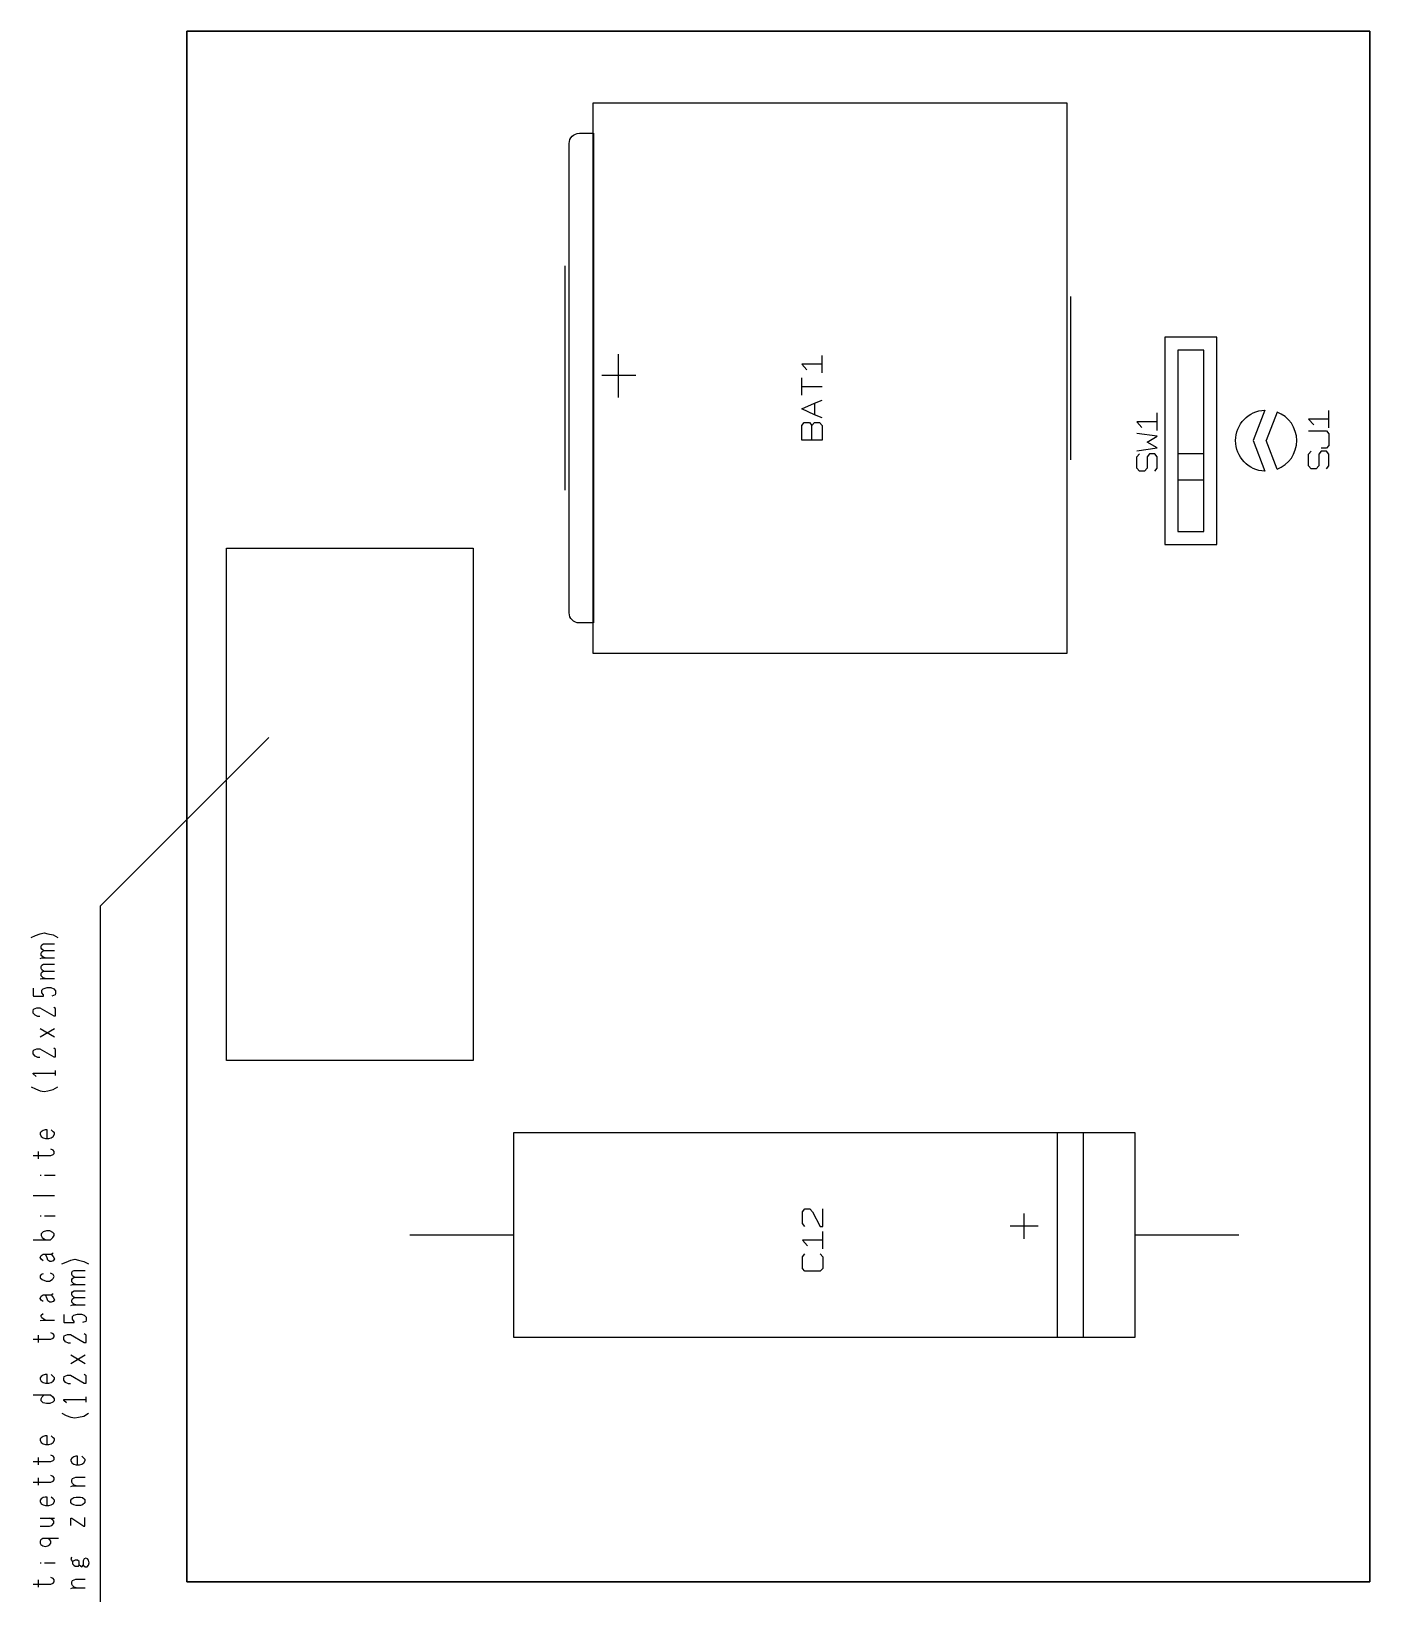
# Model space of a CAD drawing. Extents: x 8 to 288, y -6 to 426.
# Drawn here: x 98.2 to 163.8, y 194.8 to 271.4 of the extents above; entities that cross this region are included whole.
import ezdxf

# ---------------------------------------------------------------- set-up
doc = ezdxf.new("R2010")
doc.units = 0
doc.layers.get('0').update_dxf_attribs({"linetype": 'CONTINUOUS'})

msp = doc.modelspace()

# ---------------------------------------------------------------- linework, layer by layer
at = {"color": 0}
for p, q in [((163.844, 271.405), (105.844, 271.405)), ((105.844, 271.405), (105.844, 195.404)), ((105.844, 271.405), (163.844, 271.405)), ((105.844, 195.404), (105.844, 271.405)), ((163.844, 195.404), (163.844, 271.405)), ((163.844, 271.405), (163.844, 195.404)), ((125.77, 240.905), (125.77, 267.904)), ((125.77, 267.904), (148.994, 267.904)), ((148.994, 267.904), (148.994, 240.905)), ((124.594, 242.904), (124.594, 265.905)), ((125.094, 266.405), (125.794, 266.405)), ((125.794, 266.405), (125.794, 242.404)), ((124.394, 248.904), (124.394, 259.905)), ((149.193, 250.405), (149.193, 258.404)), ((153.804, 256.405), (153.804, 246.245)), ((156.344, 256.405), (153.804, 256.405)), ((156.344, 246.245), (156.344, 256.405)), ((127.017, 253.46), (127.017, 255.571)), ((136.996, 255.091), (135.997, 255.091)), ((135.997, 255.091), (136.247, 254.806)), ((136.996, 254.663), (136.996, 255.52)), ((154.439, 255.77), (154.439, 246.88)), ((155.709, 255.77), (154.439, 255.77)), ((155.709, 246.88), (155.709, 255.77)), ((127.868, 254.535), (126.201, 254.535)), ((135.997, 253.563), (135.997, 254.42)), ((135.997, 253.992), (136.996, 253.992)), ((135.997, 252.892), (136.621, 253.177)), ((136.621, 252.607), (135.997, 252.892)), ((136.621, 253.177), (136.996, 253.321)), ((136.621, 253.177), (136.621, 252.607)), ((158.695, 252.837), (158.122, 251.339)), ((159.3, 252.739), (158.764, 251.339)), ((161.845, 251.964), (161.845, 252.822)), ((135.997, 252.078), (136.122, 252.221)), ((135.997, 251.364), (135.997, 252.078)), ((136.122, 252.221), (136.372, 252.221)), ((136.372, 252.221), (136.497, 252.078)), ((136.497, 252.078), (136.621, 252.221)), ((136.497, 251.364), (136.497, 252.078)), ((136.996, 252.464), (136.621, 252.607)), ((136.621, 252.221), (136.872, 252.221)), ((136.872, 252.221), (136.996, 252.078)), ((136.996, 252.078), (136.996, 251.364)), ((153.425, 252.266), (152.426, 252.266)), ((152.426, 252.266), (152.676, 251.981)), ((153.425, 251.838), (153.425, 252.695)), ((161.845, 252.393), (160.846, 252.393)), ((160.846, 252.393), (161.095, 252.108)), ((136.996, 251.364), (135.997, 251.364)), ((153.425, 251.552), (152.426, 251.696)), ((152.926, 251.267), (153.425, 251.552)), ((153.425, 250.981), (152.926, 251.267)), ((158.122, 251.339), (158.695, 249.84)), ((159.3, 249.937), (158.764, 251.339)), ((160.846, 251.823), (161.721, 251.823)), ((161.721, 251.823), (161.845, 251.679)), ((161.845, 251.679), (161.845, 251.108)), ((152.426, 250.839), (153.425, 250.981)), ((152.426, 250.552), (152.552, 250.696)), ((152.426, 249.982), (152.426, 250.552)), ((153.051, 250.696), (152.926, 250.552)), ((152.926, 250.552), (152.926, 249.982)), ((153.301, 250.696), (153.051, 250.696)), ((153.425, 250.552), (153.301, 250.696)), ((153.425, 249.982), (153.425, 250.552)), ((154.439, 250.69), (154.439, 249.42)), ((155.709, 250.69), (154.439, 250.69)), ((155.709, 249.42), (155.709, 250.69)), ((160.846, 250.679), (160.97, 250.822)), ((160.846, 250.109), (160.846, 250.679)), ((161.47, 250.822), (161.345, 250.679)), ((161.345, 250.679), (161.345, 250.109)), ((161.721, 250.965), (161.47, 250.965)), ((161.721, 250.822), (161.47, 250.822)), ((161.845, 251.108), (161.721, 250.965)), ((161.845, 250.679), (161.721, 250.822)), ((161.845, 250.109), (161.845, 250.679)), ((152.552, 249.838), (152.426, 249.982)), ((152.801, 249.838), (152.552, 249.838)), ((152.926, 249.982), (152.801, 249.838)), ((153.301, 249.838), (153.425, 249.982)), ((158.695, 249.84), (158.695, 249.84)), ((159.3, 249.937), (159.3, 249.937)), ((160.97, 249.965), (160.846, 250.109)), ((161.221, 249.965), (160.97, 249.965)), ((161.345, 250.109), (161.221, 249.965)), ((161.721, 249.965), (161.845, 250.109)), ((154.439, 249.42), (155.709, 249.42)), ((154.439, 246.88), (155.709, 246.88)), ((107.796, 246.063), (119.895, 246.063)), ((107.796, 220.963), (107.796, 246.063)), ((119.895, 246.063), (119.895, 220.963)), ((153.804, 246.245), (156.344, 246.245)), ((125.794, 242.404), (125.094, 242.404)), ((148.994, 240.905), (125.77, 240.905)), ((101.614, 228.542), (109.869, 236.796)), ((101.614, 165.677), (101.614, 228.542)), ((98.2239, 226.984), (98.4345, 227.077)), ((98.4345, 227.077), (98.6688, 227.171)), ((98.6688, 227.171), (98.8564, 227.218)), ((98.8564, 227.218), (99.0438, 227.171)), ((99.0438, 227.171), (99.3013, 227.109)), ((99.3013, 227.109), (99.5355, 226.984)), ((98.6688, 225.953), (98.7393, 225.985)), ((98.7157, 226.562), (98.7393, 226.625)), ((98.7157, 226.468), (98.7157, 226.562)), ((98.7393, 226.406), (98.7157, 226.468)), ((98.7157, 226.219), (98.7393, 226.281)), ((98.7157, 226.109), (98.7157, 226.219)), ((98.8095, 226.015), (98.7157, 226.109)), ((98.7393, 226.625), (98.8328, 226.672)), ((98.8328, 226.344), (98.7393, 226.406)), ((98.7393, 226.281), (98.8328, 226.344)), ((98.7393, 225.985), (99.3719, 225.985)), ((98.903, 225.985), (98.8095, 226.015)), ((98.8328, 226.672), (99.3719, 226.672)), ((98.8328, 226.344), (99.3719, 226.344)), ((98.7157, 225.563), (98.7393, 225.625)), ((98.7157, 225.469), (98.7157, 225.563)), ((98.7393, 225.406), (98.7157, 225.469)), ((98.7157, 225.218), (98.7393, 225.28)), ((98.7157, 225.109), (98.7157, 225.218)), ((98.7393, 225.625), (98.8328, 225.672)), ((98.8328, 225.344), (98.7393, 225.406)), ((98.7393, 225.28), (98.8328, 225.344)), ((98.8328, 225.672), (99.3719, 225.672)), ((98.8328, 225.344), (99.3719, 225.344)), ((98.3174, 224.5), (98.3174, 224.141)), ((98.6688, 224.952), (98.7393, 224.984)), ((98.8095, 225.016), (98.7157, 225.109)), ((98.7393, 224.984), (99.3719, 224.984)), ((98.7393, 224.407), (98.8095, 224.469)), ((98.7393, 224.281), (98.7393, 224.407)), ((98.903, 224.984), (98.8095, 225.016)), ((98.8095, 224.469), (98.9969, 224.531)), ((98.9969, 224.531), (99.1842, 224.531)), ((99.1842, 224.531), (99.3249, 224.469)), ((99.3249, 224.469), (99.4184, 224.375)), ((98.3174, 224.141), (98.341, 224.109)), ((98.341, 224.109), (98.8328, 224.109)), ((98.8328, 224.171), (98.7393, 224.281)), ((98.8328, 224.109), (98.8328, 224.171)), ((99.3951, 224.171), (99.2311, 224.109)), ((99.4184, 224.234), (99.3951, 224.171)), ((99.4184, 224.375), (99.4184, 224.234)), ((98.3174, 223.375), (98.341, 223.468)), ((98.3174, 223.281), (98.3174, 223.375)), ((98.4112, 223.172), (98.3174, 223.281)), ((98.341, 223.468), (98.5051, 223.532)), ((98.5517, 223.109), (98.4112, 223.172)), ((98.5051, 223.532), (98.6455, 223.532)), ((98.6455, 223.109), (98.5517, 223.109)), ((98.6455, 223.532), (99.3249, 223.14)), ((99.4184, 223.5), (99.3249, 223.562)), ((99.3249, 223.14), (99.4184, 223.14)), ((99.4184, 223.14), (99.4184, 223.5)), ((98.6688, 222.11), (99.3719, 222.531)), ((98.6688, 222.531), (99.3719, 222.11)), ((98.3174, 221.375), (98.341, 221.469)), ((98.3174, 221.281), (98.3174, 221.375)), ((98.341, 221.469), (98.5051, 221.531)), ((98.5051, 221.531), (98.6455, 221.531)), ((98.6455, 221.531), (99.3249, 221.141)), ((99.4184, 221.5), (99.3249, 221.562)), ((99.4184, 221.141), (99.4184, 221.5)), ((98.4112, 221.171), (98.3174, 221.281)), ((98.5517, 221.109), (98.4112, 221.171)), ((98.6455, 221.109), (98.5517, 221.109)), ((99.3249, 221.141), (99.4184, 221.141)), ((119.895, 220.963), (107.796, 220.963)), ((98.3174, 220.296), (98.3174, 220.344)), ((98.3174, 220.344), (99.4184, 220.344)), ((98.4582, 220.172), (98.3174, 220.296)), ((99.4184, 220.219), (99.4184, 220.468)), ((98.2239, 219.672), (98.4345, 219.563)), ((98.4345, 219.563), (98.6688, 219.469)), ((98.6688, 219.469), (98.8564, 219.437)), ((98.8564, 219.437), (99.0438, 219.469)), ((99.0438, 219.469), (99.3013, 219.531)), ((99.3013, 219.531), (99.5355, 219.672)), ((98.8095, 217.532), (98.7157, 217.468)), ((98.903, 217.562), (98.8095, 217.532)), ((98.9969, 217.562), (98.903, 217.562)), ((98.9969, 217.14), (98.9969, 217.562)), ((99.3013, 217.468), (99.2078, 217.562)), ((98.7157, 217.468), (98.6688, 217.406)), ((98.6688, 217.406), (98.6688, 217.343)), ((98.6688, 217.343), (98.7157, 217.234)), ((98.7157, 217.234), (98.8095, 217.172)), ((98.8095, 217.172), (98.9266, 217.14)), ((98.9266, 217.14), (99.0907, 217.14)), ((99.0907, 217.14), (99.2078, 217.172)), ((99.2078, 217.172), (99.3013, 217.234)), ((99.3719, 217.406), (99.3013, 217.468)), ((99.3013, 217.234), (99.3719, 217.343)), ((99.3719, 217.343), (99.3719, 217.406)), ((152.344, 217.405), (121.864, 217.405)), ((121.864, 217.405), (121.864, 207.404)), ((148.535, 207.404), (148.535, 217.405)), ((149.804, 207.404), (149.804, 217.405)), ((152.344, 207.404), (152.344, 217.405)), ((98.3174, 216.297), (99.1842, 216.297)), ((98.5753, 216.14), (98.5753, 216.499)), ((99.3013, 216.563), (99.1842, 216.61)), ((99.1842, 216.297), (99.3013, 216.344)), ((99.3482, 216.499), (99.3013, 216.563)), ((99.3013, 216.344), (99.3482, 216.406)), ((99.3482, 216.406), (99.3482, 216.499)), ((98.6688, 215.343), (98.7157, 215.343)), ((98.8797, 215.343), (99.3951, 215.343)), ((98.3174, 214.343), (99.3719, 214.343)), ((136.028, 213.541), (136.153, 213.684)), ((136.153, 213.684), (136.402, 213.684)), ((136.402, 213.684), (136.528, 213.541)), ((137.028, 212.827), (137.028, 213.684)), ((98.6688, 213.344), (98.7157, 213.344)), ((98.8797, 213.344), (99.3951, 213.344)), ((136.028, 212.969), (136.028, 213.541)), ((136.153, 212.827), (136.028, 212.969)), ((136.528, 213.541), (136.902, 212.827)), ((146.896, 212.211), (146.896, 213.461)), ((98.3174, 212.171), (99.1609, 212.171)), ((98.8095, 212.562), (98.7157, 212.469)), ((98.7157, 212.469), (98.7157, 212.375)), ((98.7157, 212.375), (98.7626, 212.281)), ((98.7626, 212.281), (98.9266, 212.171)), ((98.9736, 212.609), (98.8095, 212.562)), ((99.1376, 212.609), (98.9736, 212.609)), ((99.278, 212.531), (99.1376, 212.609)), ((99.1609, 212.171), (99.278, 212.281)), ((99.3482, 212.469), (99.278, 212.531)), ((99.278, 212.281), (99.3482, 212.375)), ((99.3482, 212.375), (99.3482, 212.469)), ((121.864, 212.404), (116.785, 212.404)), ((137.028, 212.155), (136.028, 212.155)), ((136.028, 212.155), (136.278, 211.869)), ((136.902, 212.827), (137.028, 212.827)), ((137.028, 211.726), (137.028, 212.583)), ((147.581, 212.836), (146.211, 212.836)), ((157.424, 212.404), (152.344, 212.404)), ((98.6688, 211.296), (98.7157, 211.406)), ((98.7157, 211.406), (98.8095, 211.468)), ((98.8095, 211.468), (98.9266, 211.468)), ((98.9266, 211.468), (99.2078, 211.468)), ((98.9969, 211.281), (98.9266, 211.468)), ((99.2078, 211.468), (99.3013, 211.532)), ((99.2078, 211.468), (99.3013, 211.343)), ((136.028, 211.341), (136.153, 211.483)), ((136.902, 211.483), (137.028, 211.341)), ((98.7157, 211.219), (98.6688, 211.296)), ((98.8095, 211.14), (98.7157, 211.219)), ((99.0438, 211.172), (98.9969, 211.281)), ((99.1376, 211.109), (99.0438, 211.172)), ((99.2078, 211.109), (99.1376, 211.109)), ((99.3013, 211.14), (99.2078, 211.109)), ((99.3013, 211.343), (99.3719, 211.234)), ((99.3719, 211.234), (99.3013, 211.14)), ((99.7232, 210.984), (99.9338, 211.078)), ((99.9338, 211.078), (100.168, 211.172)), ((100.168, 211.172), (100.356, 211.219)), ((100.215, 210.563), (100.239, 210.625)), ((100.239, 210.625), (100.332, 210.672)), ((100.332, 210.672), (100.871, 210.672)), ((100.356, 211.219), (100.543, 211.172)), ((100.543, 211.172), (100.801, 211.109)), ((100.801, 211.109), (101.035, 210.984)), ((136.028, 210.77), (136.028, 211.341)), ((136.153, 210.626), (136.028, 210.77)), ((136.902, 210.626), (136.153, 210.626)), ((137.028, 210.77), (136.902, 210.626)), ((137.028, 211.341), (137.028, 210.77)), ((98.7157, 210.469), (98.6688, 210.406)), ((98.6688, 210.406), (98.6688, 210.297)), ((98.6688, 210.297), (98.7626, 210.219)), ((98.8095, 210.499), (98.7157, 210.469)), ((98.7626, 210.219), (98.9499, 210.14)), ((98.9499, 210.14), (99.114, 210.14)), ((99.114, 210.14), (99.2547, 210.219)), ((99.3013, 210.469), (99.1609, 210.531)), ((99.2547, 210.219), (99.3013, 210.28)), ((99.3482, 210.374), (99.3013, 210.469)), ((99.3013, 210.28), (99.3482, 210.374)), ((100.168, 209.953), (100.239, 209.984)), ((100.215, 210.469), (100.215, 210.563)), ((100.239, 210.406), (100.215, 210.469)), ((100.215, 210.219), (100.239, 210.28)), ((100.215, 210.11), (100.215, 210.219)), ((100.309, 210.016), (100.215, 210.11)), ((100.332, 210.344), (100.239, 210.406)), ((100.239, 210.28), (100.332, 210.344)), ((100.239, 209.984), (100.871, 209.984)), ((100.402, 209.984), (100.309, 210.016)), ((100.332, 210.344), (100.871, 210.344)), ((98.6688, 209.296), (98.7157, 209.405)), ((98.7157, 209.218), (98.6688, 209.296)), ((98.7157, 209.405), (98.8095, 209.469)), ((98.8095, 209.141), (98.7157, 209.218)), ((98.8095, 209.469), (98.9266, 209.469)), ((98.9266, 209.469), (99.2078, 209.469)), ((98.9969, 209.281), (98.9266, 209.469)), ((99.0438, 209.171), (98.9969, 209.281)), ((99.1376, 209.109), (99.0438, 209.171)), ((99.2078, 209.109), (99.1376, 209.109)), ((99.2078, 209.469), (99.3013, 209.531)), ((99.2078, 209.469), (99.3013, 209.343)), ((99.3013, 209.141), (99.2078, 209.109)), ((99.3013, 209.343), (99.3719, 209.234)), ((99.3719, 209.234), (99.3013, 209.141)), ((100.215, 209.562), (100.239, 209.624)), ((100.215, 209.469), (100.215, 209.562)), ((100.239, 209.405), (100.215, 209.469)), ((100.215, 209.218), (100.239, 209.281)), ((100.215, 209.109), (100.215, 209.218)), ((100.309, 209.015), (100.215, 209.109)), ((100.239, 209.624), (100.332, 209.671)), ((100.332, 209.343), (100.239, 209.405)), ((100.239, 209.281), (100.332, 209.343)), ((100.332, 209.671), (100.871, 209.671)), ((100.332, 209.343), (100.871, 209.343)), ((98.7157, 208.468), (98.8095, 208.562)), ((98.7157, 208.406), (98.7157, 208.468)), ((98.7393, 208.343), (98.7157, 208.406)), ((98.903, 208.234), (98.7393, 208.343)), ((99.8167, 208.5), (99.8167, 208.14)), ((100.168, 208.953), (100.239, 208.984)), ((100.239, 208.984), (100.871, 208.984)), ((100.239, 208.406), (100.309, 208.468)), ((100.239, 208.281), (100.239, 208.406)), ((100.402, 208.984), (100.309, 209.015)), ((100.309, 208.468), (100.496, 208.532)), ((100.496, 208.532), (100.683, 208.532)), ((100.683, 208.532), (100.824, 208.468)), ((100.824, 208.468), (100.918, 208.375)), ((100.918, 208.375), (100.918, 208.234)), ((98.6688, 208.219), (98.8095, 208.234)), ((98.8095, 208.234), (99.3719, 208.234)), ((99.3013, 207.563), (99.1842, 207.61)), ((99.3482, 207.5), (99.3013, 207.563)), ((99.8167, 208.14), (99.8403, 208.109)), ((99.8403, 208.109), (100.332, 208.109)), ((100.332, 208.172), (100.239, 208.281)), ((100.332, 208.109), (100.332, 208.172)), ((100.894, 208.172), (100.73, 208.109)), ((100.918, 207.5), (100.824, 207.563)), ((100.918, 208.234), (100.894, 208.172)), ((98.3174, 207.297), (99.1842, 207.297)), ((98.5753, 207.14), (98.5753, 207.5)), ((99.1842, 207.297), (99.3013, 207.344)), ((99.3013, 207.344), (99.3482, 207.406)), ((99.3482, 207.406), (99.3482, 207.5)), ((99.8167, 207.374), (99.8403, 207.469)), ((99.8167, 207.28), (99.8167, 207.374)), ((99.9105, 207.172), (99.8167, 207.28)), ((99.8403, 207.469), (100.004, 207.531)), ((100.051, 207.109), (99.9105, 207.172)), ((100.004, 207.531), (100.145, 207.531)), ((100.145, 207.109), (100.051, 207.109)), ((100.145, 207.531), (100.824, 207.14)), ((100.824, 207.14), (100.918, 207.14)), ((100.918, 207.14), (100.918, 207.5)), ((121.864, 207.404), (152.344, 207.404)), ((100.168, 206.109), (100.871, 206.531)), ((100.168, 206.531), (100.871, 206.109)), ((98.7157, 205.468), (98.6688, 205.406)), ((98.6688, 205.406), (98.6688, 205.343)), ((98.6688, 205.343), (98.7157, 205.234)), ((98.8095, 205.532), (98.7157, 205.468)), ((98.903, 205.562), (98.8095, 205.532)), ((98.9969, 205.562), (98.903, 205.562)), ((98.9969, 205.14), (98.9969, 205.562)), ((99.3013, 205.468), (99.2078, 205.562)), ((99.3719, 205.406), (99.3013, 205.468)), ((99.3013, 205.234), (99.3719, 205.343)), ((99.3719, 205.343), (99.3719, 205.406)), ((99.8167, 205.375), (99.8403, 205.468)), ((99.8167, 205.281), (99.8167, 205.375)), ((99.9105, 205.172), (99.8167, 205.281)), ((99.8403, 205.468), (100.004, 205.532)), ((100.004, 205.532), (100.145, 205.532)), ((100.145, 205.532), (100.824, 205.14)), ((100.918, 205.5), (100.824, 205.562)), ((100.918, 205.14), (100.918, 205.5)), ((98.3174, 204.563), (99.1609, 204.563)), ((98.7157, 205.234), (98.8095, 205.172)), ((98.7626, 204.469), (98.8564, 204.563)), ((98.8095, 205.172), (98.9266, 205.14)), ((98.9266, 205.14), (99.0907, 205.14)), ((99.0907, 205.14), (99.2078, 205.172)), ((99.1609, 204.563), (99.278, 204.469)), ((99.2078, 205.172), (99.3013, 205.234)), ((100.051, 205.109), (99.9105, 205.172)), ((100.145, 205.109), (100.051, 205.109)), ((100.824, 205.14), (100.918, 205.14)), ((98.7157, 204.374), (98.7626, 204.469)), ((98.7157, 204.281), (98.7157, 204.374)), ((98.8095, 204.172), (98.7157, 204.281)), ((98.9736, 204.14), (98.8095, 204.172)), ((99.1376, 204.14), (98.9736, 204.14)), ((99.278, 204.218), (99.1376, 204.14)), ((99.278, 204.469), (99.3482, 204.374)), ((99.3482, 204.281), (99.278, 204.218)), ((99.3482, 204.374), (99.3482, 204.281)), ((99.8167, 204.297), (99.8167, 204.344)), ((99.8167, 204.344), (100.918, 204.344)), ((99.9575, 204.172), (99.8167, 204.297)), ((100.918, 204.218), (100.918, 204.469)), ((99.7232, 203.671), (99.9338, 203.562)), ((99.9338, 203.562), (100.168, 203.469)), ((100.168, 203.469), (100.356, 203.437)), ((100.356, 203.437), (100.543, 203.469)), ((100.543, 203.469), (100.801, 203.531)), ((100.801, 203.531), (101.035, 203.671)), ((98.7157, 202.468), (98.6688, 202.406)), ((98.6688, 202.406), (98.6688, 202.343)), ((98.6688, 202.343), (98.7157, 202.234)), ((98.8095, 202.531), (98.7157, 202.468)), ((98.7157, 202.234), (98.8095, 202.172)), ((98.903, 202.562), (98.8095, 202.531)), ((98.9969, 202.562), (98.903, 202.562)), ((98.9969, 202.14), (98.9969, 202.562)), ((99.3013, 202.468), (99.2078, 202.562)), ((99.2078, 202.172), (99.3013, 202.234)), ((99.3719, 202.406), (99.3013, 202.468)), ((99.3013, 202.234), (99.3719, 202.343)), ((99.3719, 202.343), (99.3719, 202.406)), ((98.5753, 201.14), (98.5753, 201.5)), ((98.8095, 202.172), (98.9266, 202.14)), ((98.9266, 202.14), (99.0907, 202.14)), ((99.0907, 202.14), (99.2078, 202.172)), ((99.3013, 201.563), (99.1842, 201.61)), ((99.3482, 201.5), (99.3013, 201.563)), ((99.3482, 201.406), (99.3482, 201.5)), ((100.215, 201.468), (100.168, 201.406)), ((100.309, 201.531), (100.215, 201.468)), ((100.402, 201.563), (100.309, 201.531)), ((100.496, 201.563), (100.402, 201.563)), ((100.496, 201.14), (100.496, 201.563)), ((100.801, 201.468), (100.707, 201.563)), ((100.871, 201.406), (100.801, 201.468)), ((98.3174, 201.297), (99.1842, 201.297)), ((99.1842, 201.297), (99.3013, 201.344)), ((99.3013, 201.344), (99.3482, 201.406)), ((100.168, 201.406), (100.168, 201.344)), ((100.168, 201.344), (100.215, 201.234)), ((100.215, 201.234), (100.309, 201.172)), ((100.309, 201.172), (100.426, 201.14)), ((100.426, 201.14), (100.59, 201.14)), ((100.59, 201.14), (100.707, 201.172)), ((100.707, 201.172), (100.801, 201.234)), ((100.801, 201.234), (100.871, 201.344)), ((100.871, 201.344), (100.871, 201.406)), ((98.3174, 200.297), (99.1842, 200.297)), ((98.5753, 200.141), (98.5753, 200.501)), ((99.3013, 200.562), (99.1842, 200.609)), ((99.1842, 200.297), (99.3013, 200.343)), ((99.3482, 200.501), (99.3013, 200.562)), ((99.3013, 200.343), (99.3482, 200.405)), ((99.3482, 200.405), (99.3482, 200.501)), ((100.168, 200.077), (100.239, 200.109)), ((100.215, 200.405), (100.239, 200.469)), ((100.215, 200.297), (100.215, 200.405)), ((100.239, 200.218), (100.215, 200.297)), ((100.239, 200.469), (100.402, 200.531)), ((100.332, 200.141), (100.239, 200.218)), ((100.239, 200.109), (100.871, 200.109)), ((100.426, 200.109), (100.332, 200.141)), ((100.402, 200.531), (100.871, 200.531)), ((98.7157, 199.468), (98.6688, 199.406)), ((98.6688, 199.406), (98.6688, 199.343)), ((98.6688, 199.343), (98.7157, 199.234)), ((98.8095, 199.532), (98.7157, 199.468)), ((98.7157, 199.234), (98.8095, 199.172)), ((98.903, 199.562), (98.8095, 199.532)), ((98.8095, 199.172), (98.9266, 199.14)), ((98.9969, 199.562), (98.903, 199.562)), ((98.9266, 199.14), (99.0907, 199.14)), ((98.9969, 199.14), (98.9969, 199.562)), ((99.0907, 199.14), (99.2078, 199.172)), ((99.3013, 199.468), (99.2078, 199.562)), ((99.2078, 199.172), (99.3013, 199.234)), ((99.3719, 199.406), (99.3013, 199.468)), ((99.3013, 199.234), (99.3719, 199.343)), ((99.3719, 199.343), (99.3719, 199.406)), ((100.168, 199.406), (100.215, 199.468)), ((100.168, 199.296), (100.168, 199.406)), ((100.215, 199.234), (100.168, 199.296)), ((100.215, 199.468), (100.309, 199.532)), ((100.309, 199.172), (100.215, 199.234)), ((100.309, 199.532), (100.426, 199.562)), ((100.426, 199.14), (100.309, 199.172)), ((100.426, 199.562), (100.637, 199.562)), ((100.637, 199.14), (100.426, 199.14)), ((100.637, 199.562), (100.73, 199.532)), ((100.73, 199.172), (100.637, 199.14)), ((100.73, 199.532), (100.848, 199.437)), ((100.848, 199.281), (100.73, 199.172)), ((100.848, 199.437), (100.848, 199.281)), ((98.6688, 198.531), (99.3719, 198.531)), ((99.278, 198.438), (99.1376, 198.531)), ((99.3249, 198.374), (99.278, 198.438)), ((99.3249, 198.281), (99.3249, 198.374)), ((100.168, 198.171), (100.168, 198.531)), ((100.168, 198.531), (100.215, 198.531)), ((100.215, 198.531), (100.801, 198.14)), ((100.848, 198.14), (100.848, 198.563)), ((98.6688, 198.14), (99.114, 198.14)), ((99.114, 198.14), (99.2311, 198.171)), ((99.2311, 198.171), (99.3249, 198.281)), ((100.801, 198.14), (100.848, 198.14)), ((98.6924, 197.469), (98.6688, 197.405)), ((98.6688, 197.405), (98.6688, 197.297)), ((98.6688, 197.297), (98.6924, 197.235)), ((98.7859, 197.531), (98.6924, 197.469)), ((98.6924, 197.235), (98.7859, 197.171)), ((99.5592, 197.531), (98.7859, 197.531)), ((98.7859, 197.171), (98.9266, 197.141)), ((98.9266, 197.141), (99.0438, 197.171)), ((99.1376, 197.469), (99.0438, 197.531)), ((99.0438, 197.171), (99.1376, 197.235)), ((99.1842, 197.405), (99.1376, 197.469)), ((99.1376, 197.235), (99.1842, 197.297)), ((99.1842, 197.297), (99.1842, 197.405)), ((98.6688, 196.343), (98.7157, 196.343)), ((98.8797, 196.343), (99.3951, 196.343)), ((100.192, 196.609), (100.168, 196.5)), ((100.168, 196.5), (100.239, 196.406)), ((100.309, 196.437), (100.239, 196.406)), ((100.239, 196.406), (100.239, 196.281)), ((100.239, 196.281), (100.309, 196.219)), ((100.379, 196.468), (100.309, 196.437)), ((100.309, 196.219), (100.379, 196.172)), ((100.496, 196.468), (100.379, 196.468)), ((100.379, 196.172), (100.543, 196.172)), ((100.566, 196.406), (100.496, 196.468)), ((100.543, 196.172), (100.566, 196.234)), ((100.566, 196.234), (100.566, 196.406)), ((100.566, 196.234), (100.707, 196.14)), ((100.707, 196.14), (100.777, 196.219)), ((100.824, 196.532), (100.777, 196.437)), ((100.777, 196.437), (100.777, 196.219)), ((100.777, 196.219), (100.871, 196.14)), ((100.894, 196.562), (100.824, 196.532)), ((100.871, 196.14), (100.965, 196.14)), ((100.988, 196.532), (100.894, 196.562)), ((100.965, 196.14), (101.035, 196.219)), ((101.035, 196.468), (100.988, 196.532)), ((101.058, 196.343), (101.035, 196.468)), ((101.035, 196.219), (101.058, 196.343)), ((98.3174, 195.297), (99.1842, 195.297)), ((98.5753, 195.14), (98.5753, 195.5)), ((99.3013, 195.563), (99.1842, 195.61)), ((99.1842, 195.297), (99.3013, 195.344)), ((99.3482, 195.5), (99.3013, 195.563)), ((99.3013, 195.344), (99.3482, 195.406)), ((99.3482, 195.406), (99.3482, 195.5)), ((100.215, 195.406), (100.239, 195.468)), ((100.215, 195.297), (100.215, 195.406)), ((100.239, 195.218), (100.215, 195.297)), ((100.239, 195.468), (100.402, 195.531)), ((100.402, 195.531), (100.871, 195.531)), ((105.844, 195.404), (163.844, 195.404)), ((163.844, 195.404), (105.844, 195.404)), ((100.168, 195.078), (100.239, 195.109)), ((100.332, 195.14), (100.239, 195.218)), ((100.239, 195.109), (100.871, 195.109)), ((100.426, 195.109), (100.332, 195.14))]:
    msp.add_line(p, q, dxfattribs=at)
for points in [[(124.594, 265.905), (124.594, 266.18), (124.818, 266.405), (125.094, 266.405)], [(157.264, 251.339), (157.264, 252.14), (157.896, 252.801), (158.695, 252.837)], [(160.264, 251.339), (160.264, 251.961), (159.88, 252.519), (159.3, 252.739)], [(158.695, 249.84), (157.896, 249.876), (157.264, 250.539), (157.264, 251.339)], [(159.3, 249.937), (159.88, 250.159), (160.264, 250.717), (160.264, 251.339)], [(125.094, 242.404), (124.818, 242.404), (124.594, 242.629), (124.594, 242.904)]]:
    msp.add_open_spline(points, degree=3, dxfattribs=at)

doc.saveas('drawing.dxf')
